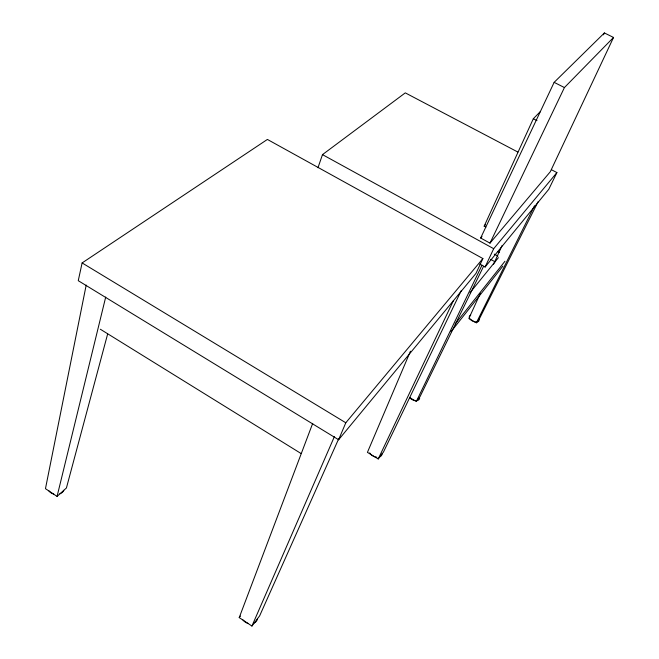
<?xml version="1.0" encoding="UTF-8"?>
<svg xmlns="http://www.w3.org/2000/svg" width="659" height="659" viewBox="0 0 659 659"><rect width="100%" height="100%" fill="white"/><g stroke="black" fill="none" stroke-linecap="round" stroke-linejoin="round"><path stroke-width="0.99" d="M86.197 285.067L45.463 488.681L57.069 496.408L66.419 487.973L107.623 334.064M82.12 262.933L78.256 280.685L338.611 439.742L475.979 273.386L482.89 258.559L267.397 139.436L82.12 262.933L345.802 422.773L482.89 258.559M57.069 496.408L105.72 297.028M317.984 167.715L322.482 154.626L405.293 92.87L517.867 152.056M338.668 438.861L259.638 615.86L251.936 626.05L239.225 617.598L312.696 423.383M338.611 439.742L345.802 422.773M410.45 351.214L367.425 452.371L378.225 458.961L383.489 451.992L461.209 290.685M251.936 626.05L334.377 436.645M480.362 293.263L468.862 318.536L476.366 322.795L479.365 318.865L538.09 201.728M493.566 264.251L502.084 245.535M485.864 227.108L484.167 226.185L533.329 118.727L540.471 111.445M603.52 34.82L604.385 32.95L613.537 37.448L550.29 171.752L489.991 243.13L480.658 238.006L554.145 82.35L604.385 32.95M479.694 264.037L485.09 267.027L493.698 248.69L556.904 172.584L551.451 169.717M378.225 458.961L453.491 300.463M489.991 243.13L564.425 87.556L613.537 37.448M409.676 397.566L416.307 401.496L482.017 265.157M556.904 172.584L548.782 189.29L485.09 267.027M483.632 266.228L420.063 396.57L416.307 401.496M476.366 322.795L534.474 205.83M239.225 617.598L240.428 616.05M450.995 331.741L502.858 266.162M455.18 323.964L504.959 261.261M469.982 292.753L498.41 257.653M480.658 238.006L482.001 236.457M484.167 226.185L485.518 224.653M554.145 82.35L564.425 87.556M533.329 118.727L536.986 120.613M322.482 154.626L493.698 248.69M497.652 251.573L499.448 252.562M494.258 254.119L497.866 256.112M490.65 259.358L495.148 261.837M100.357 329.245L301.163 453.581M478.722 318.701A5.28 2.974 25.7 0 1 476.119 322.094A5.28 2.974 25.7 0 1 469.645 318.421M469.257 317.078A5.28 2.974 25.7 0 1 470.683 315.257M419.676 398.036A5.898 3.74 25.8 0 1 416.076 400.672M415.376 400.639A5.898 3.74 25.8 0 1 410.046 398.061M382.08 453.878A6.903 4.712 25.9 0 1 379.881 456.786M376.841 457.222A6.903 4.712 25.9 0 1 369.666 452.848M63.799 490.271A8.147 6.17 6.1 0 1 59.903 493.789M53.684 494.011A8.147 6.17 6.1 0 1 48.84 490.79M257.529 618.669A8.328 6.911 24.7 0 1 254.316 622.928M248.262 623.455A8.328 6.911 24.7 0 1 242.957 619.93"/></g></svg>
